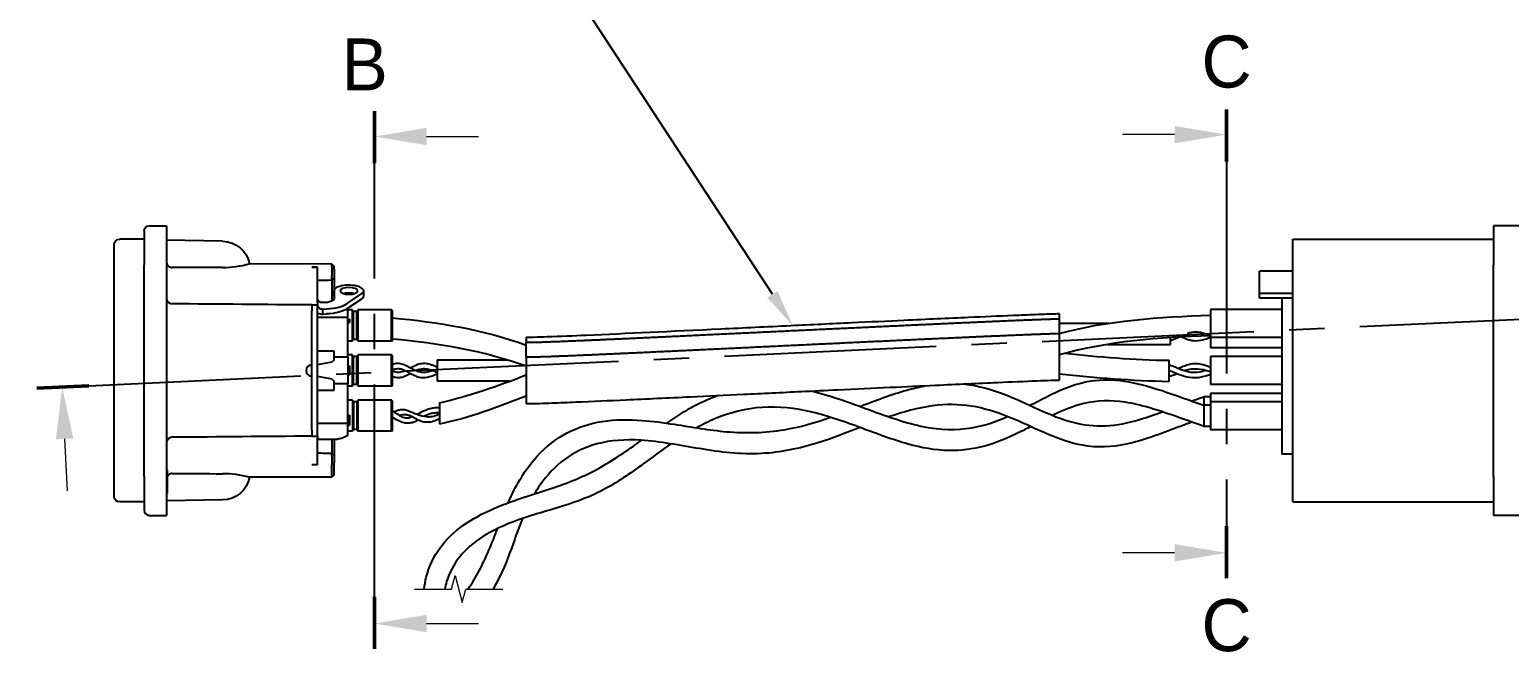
# Model space of a CAD drawing. Header units: millimetres. Extents: x 0 to 297, y 0 to 210.
# Drawn here: x 95.9 to 195.6, y 97.4 to 139.4 of the extents above; entities that cross this region are included whole.
import ezdxf
from ezdxf import colors
from ezdxf.entities.mleader import LeaderData, LeaderLine
from ezdxf.math import Vec2, Vec3

# ---------------------------------------------------------------- set-up
doc = ezdxf.new("R2010")
doc.units = ezdxf.units.MM
doc.header["$LTSCALE"] = 0.75
doc.linetypes.add('CENTER2', pattern=[28.575, 19.05, -3.175, 3.175, -3.175])
for name, color, linetype, lineweight in [('Break Lines', 7, 'Continuous', 13), ('Leaders', 7, 'Continuous', 13), ('Section Lines', 7, 'CENTER2', 13), ('Visible', 7, 'Continuous', 25)]:
    doc.layers.add(name, color=color, linetype=linetype, lineweight=lineweight)
doc.styles.get("Standard").update_dxf_attribs({"font": ''})
doc.styles.get('Standard').set_extended_font_data('Inter Variable Text Medium')

# ---------------------------------------------------------------- blocks, each defined once
blk = doc.blocks.new('*Z9')
at = {"layer": 'Break Lines'}
blk.add_lwpolyline([(121.793901, 101.759316), (124.274895, 101.759316), (124.518645, 102.669316), (125.006145, 100.849316), (125.249895, 101.759316), (127.73089, 101.759316)], dxfattribs=at)

msp = doc.modelspace()

# ---------------------------------------------------------------- linework, layer by layer
at = {"layer": 'Section Lines', "lineweight": 50}
for p, q in [((119.102, 133.935), (119.102, 130.435)), ((176.5, 134.06), (176.5, 130.56)), ((96.351, 115.289), (99.847, 115.452)), ((176.5, 102.5), (176.5, 106)), ((119.102, 97.739), (119.102, 101.239))]:
    msp.add_line(p, q, dxfattribs=at)
at = {"layer": 'Section Lines'}
for p, q in [((122.602, 132.235), (126.102, 132.235)), ((173, 132.36), (169.5, 132.36)), ((98.212, 111.872), (98.375, 108.375)), ((173, 104.2), (169.5, 104.2)), ((122.602, 99.439), (126.102, 99.439))]:
    msp.add_line(p, q, dxfattribs=at)
at = {"layer": 'Section Lines', "lineweight": 25}
for p, q in [((119.102, 101.239), (119.102, 130.435)), ((176.5, 130.56), (176.5, 106)), ((99.847, 115.452), (201.943, 120.204))]:
    msp.add_line(p, q, dxfattribs=at)
at = {"layer": 'Section Lines'}
for points in [[(122.602, 131.651), (119.102, 132.235), (122.602, 132.818)], [(173, 132.943), (176.5, 132.36), (173, 131.777)], [(97.629, 111.845), (98.049, 115.368), (98.795, 111.899)], [(173, 104.783), (176.5, 104.2), (173, 103.617)], [(122.602, 98.856), (119.102, 99.439), (122.602, 100.023)]]:
    msp.add_solid(points, dxfattribs=at)
at = {"layer": 'Visible'}
for p, q in [((103.577, 125.887), (103.577, 123.6)), ((103.915, 126.225), (105.077, 126.225)), ((105.077, 126.225), (105.077, 123.6)), ((196.202, 126.225), (194.477, 126.225)), ((194.477, 126.225), (194.477, 123.6)), ((101.552, 108), (101.552, 124.95)), ((103.577, 125.325), (101.927, 125.325)), ((108.86, 125.184), (105.077, 125.25)), ((180.977, 107.625), (180.977, 125.325)), ((180.977, 125.325), (194.477, 125.325)), ((116.215, 123.644), (110.669, 123.661)), ((116.215, 123.444), (116.215, 123.644)), ((116.365, 123.494), (116.215, 123.644)), ((103.577, 109.35), (103.577, 123.6)), ((105.077, 123.6), (105.077, 109.35)), ((115.24, 123.442), (114.865, 123.442)), ((115.24, 121.026), (115.24, 123.442)), ((116.217, 123.259), (116.217, 122.831)), ((116.365, 123.298), (116.365, 123.494)), ((116.365, 123.298), (116.365, 122.87)), ((116.365, 122.703), (116.365, 121.289)), ((180.977, 123.171), (178.727, 123.171)), ((178.727, 121.671), (178.727, 123.171)), ((194.477, 109.35), (194.477, 123.6)), ((116.217, 122.553), (116.217, 121.164)), ((116.366, 121.493), (116.366, 121.84)), ((116.366, 121.836), (116.377, 121.343)), ((117.26, 120.99), (118.24, 121.652)), ((118.369, 121.493), (118.369, 121.84)), ((180.977, 121.671), (178.727, 121.671)), ((178.727, 121.346), (178.727, 121.671)), ((114.865, 120.9), (114.865, 120.5)), ((114.865, 120.9), (115.24, 120.9)), ((115.24, 121.026), (115.24, 120.9)), ((115.24, 120.5), (115.24, 120.9)), ((115.418, 121.087), (115.973, 121.087)), ((115.726, 121.057), (115.615, 121.052)), ((116.366, 121.49), (116.37, 121.303)), ((117.26, 120.643), (118.24, 121.305)), ((117.302, 120.047), (117.302, 120.671)), ((180.977, 121.346), (178.727, 121.346)), ((180.227, 121.346), (180.227, 110.85)), ((114.865, 112.45), (114.865, 120.5)), ((115.24, 112.45), (115.24, 120.5)), ((117.302, 120.047), (115.24, 120.047)), ((115.615, 120.619), (115.856, 120.631)), ((115.615, 120.446), (115.615, 120.619)), ((115.615, 120.272), (115.615, 120.446)), ((115.615, 120.272), (115.856, 120.285)), ((115.856, 120.631), (115.875, 120.632)), ((115.856, 120.285), (115.875, 120.286)), ((117.602, 120.562), (117.302, 120.562)), ((117.302, 117.375), (117.302, 120.047)), ((117.302, 119.925), (117.415, 119.925)), ((117.302, 119.812), (117.415, 119.812)), ((117.302, 119.7), (117.415, 119.7)), ((117.415, 119.925), (117.415, 119.812)), ((117.415, 119.812), (117.415, 119.7)), ((117.602, 118.462), (117.602, 120.562)), ((117.677, 120.45), (117.602, 120.525)), ((117.677, 118.575), (117.677, 120.45)), ((117.902, 120.45), (117.677, 120.45)), ((117.902, 120.45), (117.977, 120.525)), ((117.902, 118.575), (117.902, 120.45)), ((117.977, 120.562), (117.977, 118.462)), ((120.227, 120.562), (117.977, 120.562)), ((120.227, 118.462), (120.227, 120.562)), ((120.302, 120.519), (120.227, 120.562)), ((120.302, 118.505), (120.302, 120.519)), ((165.227, 120.307), (165.227, 119.936)), ((165.227, 119.936), (165.227, 118.95)), ((165.227, 119.662), (168.583, 119.662)), ((175.427, 120.577), (175.427, 118.702)), ((180.227, 120.577), (175.427, 120.577)), ((129.302, 118.725), (129.302, 118.353)), ((165.227, 118.95), (165.227, 115.807)), ((172.727, 118.237), (172.727, 118.689)), ((175.427, 118.702), (175.427, 118.012)), ((180.227, 118.702), (175.427, 118.702)), ((116.365, 117.787), (115.24, 117.787)), ((116.365, 117.201), (116.365, 117.787)), ((117.602, 118.462), (117.302, 118.462)), ((117.677, 118.575), (117.602, 118.5)), ((117.902, 118.575), (117.677, 118.575)), ((117.902, 118.575), (117.977, 118.5)), ((120.227, 118.462), (117.977, 118.462)), ((120.302, 118.505), (120.227, 118.462)), ((129.302, 117.368), (129.302, 118.353)), ((168.495, 118.237), (172.727, 118.237)), ((180.227, 118.012), (175.427, 118.012)), ((115.24, 116.876), (116.241, 117.053)), ((116.365, 117.201), (116.241, 117.053)), ((117.302, 117.375), (116.365, 117.375)), ((117.602, 117.525), (117.302, 117.525)), ((117.302, 117.375), (117.302, 115.575)), ((117.302, 116.784), (117.415, 116.784)), ((117.302, 116.768), (117.415, 116.768)), ((117.302, 116.706), (117.415, 116.706)), ((117.415, 116.784), (117.415, 116.768)), ((117.415, 116.768), (117.415, 116.706)), ((117.415, 116.706), (117.415, 116.643)), ((117.602, 115.425), (117.602, 117.525)), ((117.677, 117.412), (117.602, 117.487)), ((117.677, 115.537), (117.677, 117.412)), ((117.902, 117.412), (117.677, 117.412)), ((117.902, 117.412), (117.977, 117.487)), ((117.902, 115.537), (117.902, 117.412)), ((117.977, 117.525), (117.977, 115.425)), ((120.227, 117.525), (117.977, 117.525)), ((120.227, 115.425), (120.227, 117.525)), ((120.302, 117.481), (120.227, 117.525)), ((120.302, 115.468), (120.302, 117.481)), ((123.306, 117.187), (123.306, 115.762)), ((129.302, 117.368), (129.302, 114.225)), ((172.627, 115.743), (172.627, 117.168)), ((175.427, 117.412), (175.427, 115.537)), ((180.227, 117.412), (175.427, 117.412)), ((116.241, 115.897), (115.24, 116.073)), ((116.241, 115.897), (116.365, 115.749)), ((116.365, 115.162), (116.365, 115.749)), ((117.302, 116.643), (117.415, 116.643)), ((117.302, 116.565), (117.415, 116.565)), ((117.302, 116.425), (117.415, 116.425)), ((117.302, 116.347), (117.415, 116.347)), ((117.302, 116.284), (117.415, 116.284)), ((117.302, 116.222), (117.415, 116.222)), ((117.302, 116.19), (117.415, 116.19)), ((117.302, 116.175), (117.415, 116.175)), ((117.415, 116.643), (117.415, 116.565)), ((117.415, 116.565), (117.415, 116.425)), ((117.415, 116.425), (117.415, 116.347)), ((117.415, 116.347), (117.415, 116.284)), ((117.415, 116.284), (117.415, 116.222)), ((117.415, 116.222), (117.415, 116.19)), ((117.415, 116.19), (117.415, 116.175)), ((115.24, 115.162), (116.365, 115.162)), ((117.302, 115.575), (116.365, 115.575)), ((117.302, 112.902), (117.302, 115.575)), ((117.602, 115.425), (117.302, 115.425)), ((117.677, 115.537), (117.602, 115.462)), ((117.902, 115.537), (117.677, 115.537)), ((117.902, 115.537), (117.977, 115.462)), ((120.227, 115.425), (117.977, 115.425)), ((120.302, 115.468), (120.227, 115.425)), ((174.977, 114.712), (174.977, 114.142)), ((175.427, 114.712), (174.977, 114.712)), ((174.977, 114.712), (174.977, 114.142)), ((180.227, 115.537), (175.427, 115.537)), ((175.427, 114.937), (175.427, 114.367)), ((180.227, 114.937), (175.427, 114.937)), ((117.602, 114.487), (117.302, 114.487)), ((117.602, 114.487), (117.602, 112.387)), ((117.677, 114.375), (117.602, 114.45)), ((117.677, 114.375), (117.677, 112.5)), ((117.902, 114.375), (117.677, 114.375)), ((117.902, 114.375), (117.977, 114.45)), ((117.902, 114.375), (117.902, 112.5)), ((117.977, 114.487), (117.977, 112.387)), ((120.227, 114.487), (117.977, 114.487)), ((120.227, 112.387), (120.227, 114.487)), ((120.302, 114.444), (120.227, 114.487)), ((120.302, 112.43), (120.302, 114.444)), ((123.473, 114.292), (123.473, 112.867)), ((174.977, 114.142), (174.977, 112.717)), ((175.427, 114.142), (174.977, 114.142)), ((174.977, 114.142), (174.977, 112.717)), ((175.427, 114.367), (175.427, 112.492)), ((180.227, 114.367), (175.427, 114.367)), ((117.302, 112.902), (115.24, 112.902)), ((117.302, 113.475), (117.415, 113.475)), ((117.302, 113.456), (117.415, 113.456)), ((117.302, 113.381), (117.415, 113.381)), ((117.302, 113.306), (117.415, 113.306)), ((117.302, 113.193), (117.415, 113.193)), ((117.302, 113.118), (117.415, 113.118)), ((117.302, 112.987), (117.415, 112.987)), ((117.302, 112.912), (117.415, 112.912)), ((117.302, 112.107), (117.302, 112.902)), ((117.302, 112.837), (117.415, 112.837)), ((117.302, 112.818), (117.415, 112.818)), ((117.302, 112.8), (117.415, 112.8)), ((117.415, 113.475), (117.415, 113.456)), ((117.415, 113.456), (117.415, 113.381)), ((117.415, 113.381), (117.415, 113.306)), ((117.415, 113.306), (117.415, 113.193)), ((117.415, 113.193), (117.415, 113.118)), ((117.415, 113.118), (117.415, 112.987)), ((117.415, 112.987), (117.415, 112.912)), ((117.415, 112.912), (117.415, 112.837)), ((117.415, 112.837), (117.415, 112.818)), ((117.415, 112.818), (117.415, 112.8)), ((175.427, 112.717), (174.977, 112.717)), ((114.865, 112.45), (114.865, 112.05)), ((114.865, 112.05), (115.24, 112.05)), ((115.24, 112.05), (115.24, 112.45)), ((115.24, 112.05), (115.24, 111.923)), ((115.24, 110.127), (115.24, 111.923)), ((115.24, 111.862), (116.611, 111.862)), ((116.217, 111.862), (116.217, 110.907)), ((116.365, 111.862), (116.365, 110.757)), ((117.302, 112.107), (116.928, 111.932)), ((117.602, 112.387), (117.302, 112.387)), ((117.677, 112.5), (117.602, 112.425)), ((117.902, 112.5), (117.677, 112.5)), ((117.902, 112.5), (117.977, 112.425)), ((120.227, 112.387), (117.977, 112.387)), ((120.302, 112.43), (120.227, 112.387)), ((180.227, 112.492), (175.427, 112.492)), ((116.217, 110.713), (116.217, 110.326)), ((116.218, 110.907), (116.365, 110.757)), ((180.977, 110.85), (180.227, 110.85)), ((105.077, 109.787), (105.115, 109.787)), ((105.115, 109.787), (105.115, 109.553)), ((115.24, 110.128), (114.865, 110.128)), ((116.215, 109.305), (116.215, 110.12)), ((116.365, 110.641), (116.365, 110.253)), ((116.365, 109.455), (116.365, 110.253)), ((103.577, 109.35), (103.577, 107.062)), ((105.077, 109.553), (105.115, 109.553)), ((105.077, 109.35), (105.077, 106.725)), ((105.077, 109.006), (105.115, 109.006)), ((105.115, 109.553), (105.115, 109.006)), ((105.115, 109.006), (105.115, 108.459)), ((116.215, 109.305), (110.669, 109.288)), ((116.365, 109.455), (116.215, 109.305)), ((194.477, 109.35), (194.477, 106.725)), ((105.077, 108.459), (105.115, 108.459)), ((105.077, 108.225), (105.115, 108.225)), ((108.86, 107.766), (105.077, 107.7)), ((105.115, 108.459), (105.115, 108.225)), ((103.577, 107.625), (101.927, 107.625)), ((103.915, 106.725), (105.077, 106.725)), ((180.977, 107.625), (194.477, 107.625)), ((196.202, 106.725), (194.477, 106.725))]:
    msp.add_line(p, q, dxfattribs=at)
at = {"layer": 'Visible', "extrusion": (0, 0, -1)}
for centre, radius, start, end in [((-103.915, 125.887), 0.338, 0, 90), ((-101.927, 124.95), 0.375, 0, 90), ((-108.827, 123.309), 1.875, 91, 169.16532), ((-116.611, 112.612), 0.75, 245.00002, 270), ((-108.827, 109.64), 1.875, 190.83468, 269), ((-101.927, 108), 0.375, 270, 0)]:
    msp.add_arc(centre, radius, start, end, dxfattribs=at)
at = {"layer": 'Visible'}
for centre, radius, start, end in [((108.835, 130.474), 7.055, 270.19927, 285.06136), ((104.015, 122.669), 12.203, 359.45614, 0.76097), ((105.451, 121.346), 0.374, 179.27879, 208.29196), ((105.452, 121.346), 0.375, 180.01403, 206.52592), ((105.452, 121.346), 0.375, 180.04913, 269.54342), ((115.582, 121.055), 0.783, 244.10435, 272.41685), ((114.865, 116.475), 0.375, 90, 270), ((112.463, 158.155), 45.223, 284.09164, 291.8614), ((174.865, 201.202), 85.488, 263.52674, 268.49975), ((170.427, 122.517), 6.817, 288.82862, 293.48223), ((147.795, 100.157), 15.65, 110.93888, 125.26591), ((105.452, 111.603), 0.375, 90.44052, 179.9424), ((105.447, 111.604), 0.37, 162.544, 178.32795), ((105.452, 111.603), 0.375, 90.52701, 162.62405), ((105.45, 111.603), 0.373, 178.20772, 180.85856), ((103.1, 110.868), 13.118, 359.32599, 0.16965), ((108.835, 102.475), 7.055, 74.93864, 89.80073), ((103.915, 107.062), 0.338, 180, 270)]:
    msp.add_arc(centre, radius, start, end, dxfattribs=at)
for centre, major_axis, ratio, start_param, end_param in [((124.519, 74.013), (1070.177, 0.908), 0.046183, 1.58539, 1.588576), ((117.367, 121.84), (1.001, 0), 0.381157, -0.51322, 3.149852), ((115.627, 121.341), (1.875, 0), 0.381157, -1.438245, -0.51322), ((117.367, 121.493), (1.001, 0), 0.381157, 3.141593, 3.149852), ((117.367, 121.493), (1.001, 0), 0.381157, -0.51322, 0), ((124.52, 158.939), (-1070.206, 0.908), 0.046185, 1.553016, 1.556202)]:
    msp.add_ellipse(centre, major_axis=major_axis, ratio=ratio, start_param=start_param, end_param=end_param, dxfattribs=at)
at = {"layer": 'Visible', "extrusion": (0, 0, -1)}
for centre, major_axis, ratio, start_param, end_param in [((116.215, 123.298), (0, 0.15), 0.017773, 0.237104, 1.832575), ((117.367, 121.493), (-0.6, 0), 0.381157, 0.860212, 2.281381), ((115.614, 121.322), (0.326, 0.071), 0.802934, 1.741536, 1.757294), ((115.627, 121.341), (-0.75, 0), 0.381157, 3.133333, 4.579837), ((115.627, 120.994), (1.875, 0), 0.381157, 0.51322, 1.438245), ((116.215, 110.253), (0.001, 0.15), 0.016978, 1.064636, 2.660106)]:
    msp.add_ellipse(centre, major_axis=major_axis, ratio=ratio, start_param=start_param, end_param=end_param, dxfattribs=at)
msp.add_ellipse((117.367, 121.84), major_axis=(0.6, 0), ratio=0.381157, dxfattribs=at)
at = {"layer": 'Visible'}
for points, knots in [([(105.077, 123.817), (105.077, 123.791), (105.079, 123.765), (105.093, 123.688), (105.111, 123.638), (105.163, 123.553), (105.195, 123.516), (105.271, 123.459), (105.313, 123.438), (105.388, 123.418), (105.42, 123.414), (105.451, 123.414)], [-0.24537642, -0.24537642, -0.24537642, -0.24537642, -0.23505383, -0.23505383, -0.21514566, -0.21514566, -0.19669145, -0.19669145, -0.17880086, -0.17880086, -0.1666738, -0.1666738, -0.1666738, -0.1666738]), ([(116.365, 122.87), (116.365, 122.848), (116.365, 122.822), (116.365, 122.772), (116.365, 122.752), (116.365, 122.72), (116.365, 122.71), (116.365, 122.704), (116.365, 122.703), (116.365, 122.703)], [-0.04185659, -0.04185659, -0.04185659, -0.04185659, -0.03129745, -0.03129745, -0.0215744, -0.0215744, -0.01097484, -0.01097484, -0.00603996, -0.00603996, -0.00603996, -0.00603996]), ([(105.077, 121.346), (105.077, 121.347), (105.077, 121.347), (105.077, 121.347), (105.077, 121.347), (105.077, 121.347)], [0.06443211715, 0.06443211715, 0.06443211715, 0.06443211715, 0.06445060216, 0.06445060216, 0.06446307925, 0.06446307925, 0.06446307925, 0.06446307925]), ([(105.449, 120.971), (105.449, 120.971), (105.449, 120.971), (105.449, 120.971), (105.449, 120.971), (105.449, 120.971), (105.449, 120.971), (105.449, 120.971), (105.449, 120.971), (105.449, 120.971), (105.449, 120.971), (105.449, 120.971), (105.449, 120.971), (105.449, 120.971), (105.449, 120.971), (105.449, 120.971)], [0.12967062, 0.12967062, 0.12967062, 0.12967062, 0.12968258, 0.12968258, 0.12988225, 0.12988225, 0.13067932, 0.13067932, 0.13307054, 0.13307054, 0.14024421, 0.14024421, 0.15100471, 0.15100471, 0.16717114, 0.16717114, 0.16717114, 0.16717114]), ([(115.609, 121.051), (115.561, 121.048), (115.512, 121.054), (115.467, 121.068), (115.423, 121.082), (115.382, 121.104), (115.348, 121.132), (115.313, 121.161), (115.286, 121.195), (115.268, 121.233), (115.249, 121.271), (115.24, 121.312), (115.24, 121.353)], [0, 0, 0, 0, 0.25, 0.25, 0.25, 0.5, 0.5, 0.5, 0.75, 0.75, 0.75, 1, 1, 1, 1]), ([(115.255, 120.832), (115.264, 120.806), (115.277, 120.781), (115.293, 120.758), (115.31, 120.735), (115.33, 120.714), (115.353, 120.695), (115.376, 120.677), (115.402, 120.661), (115.43, 120.649), (115.458, 120.637), (115.488, 120.628), (115.519, 120.623), (115.55, 120.618), (115.582, 120.617), (115.615, 120.619)], [0, 0, 0, 0, 0.2, 0.2, 0.2, 0.4, 0.4, 0.4, 0.6, 0.6, 0.6, 0.8, 0.8, 0.8, 1, 1, 1, 1]), ([(129.302, 118.725), (129.365, 118.724), (129.424, 118.724), (129.595, 118.726), (129.702, 118.728), (130.123, 118.738), (130.424, 118.748), (131.618, 118.789), (132.489, 118.826), (136.078, 118.982), (139.012, 119.122), (143.922, 119.355), (145.535, 119.432), (148.522, 119.575), (149.929, 119.641), (152.475, 119.761), (153.653, 119.817), (156.316, 119.94), (157.754, 120.006), (160.152, 120.113), (161.147, 120.157), (162.625, 120.219), (163.115, 120.239), (163.864, 120.268), (164.116, 120.277), (164.507, 120.29), (164.639, 120.294), (164.846, 120.3), (164.917, 120.302), (165.064, 120.305), (165.141, 120.307), (165.227, 120.307)], [0, 0, 0, 0, 0.027811, 0.027811, 0.082035, 0.082035, 0.244617, 0.244617, 0.731981, 0.731981, 2.208125, 2.208125, 2.848666, 2.848666, 3.404651, 3.404651, 3.925698, 3.925698, 4.659209, 4.659209, 5.219946, 5.219946, 5.499864, 5.499864, 5.640005, 5.640005, 5.710429, 5.710429, 5.745938, 5.745938, 5.781979, 5.781979, 5.781979, 5.781979]), ([(173.412, 118.758), (173.259, 118.687), (173.103, 118.616), (172.875, 118.538), (172.801, 118.517), (172.727, 118.501)], [0.95859118, 0.95859118, 0.95859118, 0.95859118, 1.02631212, 1.02631212, 1.05854276, 1.05854276, 1.05854276, 1.05854276]), ([(175.427, 118.704), (175.3, 118.655), (175.173, 118.607), (174.84, 118.501), (174.63, 118.457), (174.249, 118.459), (174.072, 118.494), (173.754, 118.601), (173.61, 118.667), (173.466, 118.733)], [0.6663777, 0.6663777, 0.6663777, 0.6663777, 0.7205521, 0.7205521, 0.8105429, 0.8105429, 0.8874875, 0.8874875, 0.9506672, 0.9506672, 0.9506672, 0.9506672]), ([(175.427, 118.813), (175.3, 118.862), (175.173, 118.909), (174.84, 119.015), (174.63, 119.059), (174.249, 119.057), (174.072, 119.023), (173.884, 118.959), (173.871, 118.955), (173.858, 118.95)], [0.6663777, 0.6663777, 0.6663777, 0.6663777, 0.7205521, 0.7205521, 0.8105429, 0.8105429, 0.8874875, 0.8874875, 0.8933516, 0.8933516, 0.8933516, 0.8933516]), ([(120.302, 116.908), (120.413, 116.943), (120.526, 116.964), (120.757, 116.967), (120.879, 116.945), (121.115, 116.867), (121.231, 116.811), (121.465, 116.687), (121.585, 116.617), (121.827, 116.495), (121.951, 116.442), (122.198, 116.376), (122.324, 116.362), (122.583, 116.374), (122.719, 116.403), (122.887, 116.456), (122.92, 116.466), (122.953, 116.478)], [0.4411726, 0.4411726, 0.4411726, 0.4411726, 0.4916199, 0.4916199, 0.5461045, 0.5461045, 0.5985728, 0.5985728, 0.6528893, 0.6528893, 0.7084526, 0.7084526, 0.76406, 0.76406, 0.8235737, 0.8235737, 0.837894, 0.837894, 0.837894, 0.837894]), ([(121.515, 116.658), (121.59, 116.699), (121.666, 116.74), (121.863, 116.838), (121.988, 116.891), (122.234, 116.956), (122.358, 116.97), (122.613, 116.958), (122.747, 116.929), (122.95, 116.865), (123.02, 116.839), (123.161, 116.784), (123.233, 116.754), (123.306, 116.723)], [0.6201185, 0.6201185, 0.6201185, 0.6201185, 0.6541532, 0.6541532, 0.7096909, 0.7096909, 0.7650738, 0.7650738, 0.8246147, 0.8246147, 0.8553643, 0.8553643, 0.8869557, 0.8869557, 0.8869557, 0.8869557]), ([(172.627, 116.862), (172.827, 116.806), (173.025, 116.726), (173.447, 116.552), (173.678, 116.458), (174.014, 116.382), (174.123, 116.366), (174.42, 116.351), (174.612, 116.374), (174.884, 116.439), (174.965, 116.463), (175.046, 116.489)], [1.0556438, 1.0556438, 1.0556438, 1.0556438, 1.1408704, 1.1408704, 1.2385204, 1.2385204, 1.2848019, 1.2848019, 1.3660842, 1.3660842, 1.4006607, 1.4006607, 1.4006607, 1.4006607]), ([(173.261, 116.629), (173.343, 116.662), (173.426, 116.697), (173.611, 116.773), (173.715, 116.814), (173.953, 116.896), (174.089, 116.931), (174.37, 116.965), (174.519, 116.96), (174.841, 116.906), (175.019, 116.851), (175.274, 116.762), (175.35, 116.734), (175.427, 116.707)], [1.1420861, 1.1420861, 1.1420861, 1.1420861, 1.177745, 1.177745, 1.2224676, 1.2224676, 1.282994, 1.282994, 1.3503696, 1.3503696, 1.4272164, 1.4272164, 1.4597403, 1.4597403, 1.4597403, 1.4597403]), ([(123.306, 116.23), (123.127, 116.158), (122.947, 116.087), (122.591, 115.994), (122.411, 115.972), (122.091, 116.007), (121.946, 116.051), (121.679, 116.173), (121.552, 116.246), (121.352, 116.36), (121.276, 116.403), (121.094, 116.493), (120.987, 116.535), (120.774, 116.583), (120.666, 116.589), (120.474, 116.567), (120.388, 116.546), (120.302, 116.518)], [0.8333452, 0.8333452, 0.8333452, 0.8333452, 0.9103744, 0.9103744, 0.9881861, 0.9881861, 1.0528829, 1.0528829, 1.1103226, 1.1103226, 1.1452423, 1.1452423, 1.1943178, 1.1943178, 1.2434443, 1.2434443, 1.2819641, 1.2819641, 1.2819641, 1.2819641]), ([(120.302, 116.436), (120.309, 116.434), (120.316, 116.431), (120.443, 116.389), (120.564, 116.366), (120.802, 116.367), (120.922, 116.39), (121.074, 116.443), (121.107, 116.455), (121.14, 116.469)], [0.4356468, 0.4356468, 0.4356468, 0.4356468, 0.4387744, 0.4387744, 0.4938695, 0.4938695, 0.5481323, 0.5481323, 0.5631574, 0.5631574, 0.5631574, 0.5631574]), ([(121.503, 116.274), (121.422, 116.228), (121.34, 116.182), (121.158, 116.088), (121.054, 116.044), (120.847, 115.989), (120.741, 115.979), (120.525, 115.994), (120.413, 116.022), (120.302, 116.062)], [1.1027262, 1.1027262, 1.1027262, 1.1027262, 1.1398913, 1.1398913, 1.1874954, 1.1874954, 1.236529, 1.236529, 1.286981, 1.286981, 1.286981, 1.286981]), ([(123.306, 116.343), (123.233, 116.373), (123.16, 116.402), (122.888, 116.505), (122.686, 116.566), (122.331, 116.591), (122.17, 116.57), (121.971, 116.506), (121.93, 116.49), (121.888, 116.472)], [0.8349045, 0.8349045, 0.8349045, 0.8349045, 0.866599, 0.866599, 0.9540524, 0.9540524, 1.0253292, 1.0253292, 1.0442195, 1.0442195, 1.0442195, 1.0442195]), ([(165.227, 115.807), (165.202, 115.807), (165.178, 115.807), (165.103, 115.806), (165.054, 115.805), (164.89, 115.801), (164.781, 115.798), (164.352, 115.786), (164.05, 115.775), (162.851, 115.729), (161.983, 115.693), (159.751, 115.596), (158.366, 115.534), (155.904, 115.421), (154.886, 115.374), (152.7, 115.272), (151.513, 115.216), (149.49, 115.121), (148.671, 115.082), (146.548, 114.981), (145.22, 114.917), (142.718, 114.798), (141.518, 114.741), (138.845, 114.614), (137.406, 114.547), (134.883, 114.431), (133.774, 114.381), (132.133, 114.312), (131.59, 114.29), (130.766, 114.259), (130.489, 114.25), (130.064, 114.237), (129.921, 114.233), (129.625, 114.226), (129.475, 114.223), (129.302, 114.225)], [0, 0, 0, 0, 0.010506, 0.010506, 0.033454, 0.033454, 0.089335, 0.089335, 0.256842, 0.256842, 0.75882, 0.75882, 1.512704, 1.512704, 2.002662, 2.002662, 2.510913, 2.510913, 2.839689, 2.839689, 3.362141, 3.362141, 3.879149, 3.879149, 4.585039, 4.585039, 5.187918, 5.187918, 5.48918, 5.48918, 5.639877, 5.639877, 5.715445, 5.715445, 5.791562, 5.791562, 5.791562, 5.791562]), ([(163.262, 114.124), (163.66, 114.333), (164.056, 114.545), (165.156, 115.1), (165.869, 115.414), (167.294, 115.801), (168.02, 115.879), (169.527, 115.813), (170.323, 115.655), (172.033, 115.182), (172.963, 114.846), (174.251, 114.392), (174.614, 114.265), (174.977, 114.142)], [8.528118, 8.528118, 8.528118, 8.528118, 8.706671, 8.706671, 9.027672, 9.027672, 9.347243, 9.347243, 9.688584, 9.688584, 10.081368, 10.081368, 10.235025, 10.235025, 10.235025, 10.235025]), ([(175.427, 116.216), (175.342, 116.185), (175.257, 116.155), (174.917, 116.046), (174.658, 115.987), (174.152, 115.967), (173.901, 116.004), (173.433, 116.142), (173.209, 116.238), (172.869, 116.378), (172.748, 116.425), (172.627, 116.464)], [0.6640327, 0.6640327, 0.6640327, 0.6640327, 0.7001794, 0.7001794, 0.8083543, 0.8083543, 0.912376, 0.912376, 1.0079511, 1.0079511, 1.059967, 1.059967, 1.059967, 1.059967]), ([(175.427, 116.382), (175.4, 116.391), (175.372, 116.399), (175.079, 116.488), (174.811, 116.552), (174.259, 116.589), (173.969, 116.551), (173.687, 116.468)], [0.6661051, 0.6661051, 0.6661051, 0.6661051, 0.6777931, 0.6777931, 0.7907294, 0.7907294, 0.9131285, 0.9131285, 0.9131285, 0.9131285]), ([(148.613, 115.079), (149.459, 114.875), (150.31, 114.599), (151.605, 114.136), (152.056, 113.968), (153.715, 113.357), (154.936, 112.925), (157.202, 112.489), (158.28, 112.447), (160.139, 112.758), (160.95, 113.028), (161.744, 113.376)], [6.420954, 6.420954, 6.420954, 6.420954, 6.780331, 6.780331, 6.972513, 6.972513, 7.487911, 7.487911, 7.948315, 7.948315, 8.301689, 8.301689, 8.301689, 8.301689]), ([(151.808, 114.06), (152.859, 114.463), (153.914, 114.865), (155.353, 115.265), (155.751, 115.359), (156.15, 115.432)], [6.9032741, 6.9032741, 6.9032741, 6.9032741, 7.351372, 7.351372, 7.5225046, 7.5225046, 7.5225046, 7.5225046]), ([(158.882, 115.557), (159.763, 115.458), (160.648, 115.217), (162.298, 114.579), (163.086, 114.2), (164.624, 113.508), (165.394, 113.193), (166.875, 112.808), (167.602, 112.725), (169.091, 112.789), (169.866, 112.95), (171.15, 113.327), (171.663, 113.505), (172.18, 113.693)], [7.915705, 7.915705, 7.915705, 7.915705, 8.2983, 8.2983, 8.640678, 8.640678, 8.975551, 8.975551, 9.294161, 9.294161, 9.633029, 9.633029, 9.855067, 9.855067, 9.855067, 9.855067]), ([(120.302, 113.753), (120.35, 113.728), (120.398, 113.7), (120.506, 113.632), (120.567, 113.592), (120.675, 113.52), (120.723, 113.488), (120.845, 113.412), (120.92, 113.37), (121.057, 113.316), (121.122, 113.299), (121.272, 113.283), (121.361, 113.289), (121.508, 113.321), (121.566, 113.34), (121.624, 113.362)], [0.4262604, 0.4262604, 0.4262604, 0.4262604, 0.4489705, 0.4489705, 0.4781139, 0.4781139, 0.5009565, 0.5009565, 0.5371119, 0.5371119, 0.569186, 0.569186, 0.6098811, 0.6098811, 0.6359375, 0.6359375, 0.6359375, 0.6359375]), ([(120.416, 113.689), (120.429, 113.695), (120.442, 113.702), (120.524, 113.745), (120.592, 113.777), (120.742, 113.833), (120.824, 113.853), (120.999, 113.867), (121.096, 113.855), (121.282, 113.806), (121.371, 113.773), (121.576, 113.692), (121.693, 113.641), (121.92, 113.548), (122.031, 113.504), (122.331, 113.408), (122.526, 113.369), (122.797, 113.365), (122.883, 113.371), (123.118, 113.41), (123.261, 113.46), (123.423, 113.541), (123.448, 113.554), (123.473, 113.568)], [0.473856, 0.473856, 0.473856, 0.473856, 0.4798508, 0.4798508, 0.512123, 0.512123, 0.5524967, 0.5524967, 0.5978894, 0.5978894, 0.6370442, 0.6370442, 0.688106, 0.688106, 0.7353047, 0.7353047, 0.8150537, 0.8150537, 0.8527818, 0.8527818, 0.9208089, 0.9208089, 0.9332077, 0.9332077, 0.9332077, 0.9332077]), ([(121.97, 113.53), (121.984, 113.537), (121.998, 113.545), (122.138, 113.623), (122.264, 113.694), (122.573, 113.843), (122.763, 113.91), (123.001, 113.958), (123.045, 113.965), (123.216, 113.989), (123.344, 113.996), (123.473, 113.996)], [0.6879767, 0.6879767, 0.6879767, 0.6879767, 0.6944399, 0.6944399, 0.7520859, 0.7520859, 0.8342632, 0.8342632, 0.8529701, 0.8529701, 0.9058357, 0.9058357, 0.9058357, 0.9058357]), ([(163.303, 112.699), (163.041, 112.562), (162.777, 112.427), (161.756, 111.925), (160.982, 111.601), (159.409, 111.172), (158.595, 111.07), (156.876, 111.106), (155.955, 111.273), (154.014, 111.81), (152.974, 112.204), (150.827, 113.001), (149.696, 113.406), (147.453, 113.941), (146.313, 114.069), (144.126, 113.921), (143.05, 113.651), (141.606, 113.041), (141.196, 112.839), (140.792, 112.617)], [1.702239, 1.702239, 1.702239, 1.702239, 1.820324, 1.820324, 2.1601, 2.1601, 2.511911, 2.511911, 2.905252, 2.905252, 3.345525, 3.345525, 3.821344, 3.821344, 4.305395, 4.305395, 4.778132, 4.778132, 4.967279, 4.967279, 4.967279, 4.967279]), ([(174.163, 113), (173.871, 112.894), (173.58, 112.786), (172.659, 112.44), (172.032, 112.199), (170.852, 111.798), (170.295, 111.631), (168.764, 111.304), (167.776, 111.264), (166.017, 111.583), (165.221, 111.864), (163.704, 112.506), (162.966, 112.863), (161.473, 113.499), (160.702, 113.779), (159.092, 114.148), (158.235, 114.218), (156.427, 114.105), (155.457, 113.892), (154.248, 113.521), (154.002, 113.44), (153.755, 113.356)], [0.115081, 0.115081, 0.115081, 0.115081, 0.239368, 0.239368, 0.509355, 0.509355, 0.752556, 0.752556, 1.183427, 1.183427, 1.529496, 1.529496, 1.850363, 1.850363, 2.184787, 2.184787, 2.554181, 2.554181, 2.968852, 2.968852, 3.074702, 3.074702, 3.074702, 3.074702]), ([(174.977, 112.717), (174.245, 112.966), (173.513, 113.235), (172.143, 113.711), (171.499, 113.922), (170.332, 114.225), (169.803, 114.331), (168.361, 114.484), (167.442, 114.413), (165.96, 113.991), (165.369, 113.742), (164.781, 113.458)], [0, 0, 0, 0, 0.309695, 0.309695, 0.583999, 0.583999, 0.812247, 0.812247, 1.213674, 1.213674, 1.479429, 1.479429, 1.479429, 1.479429]), ([(122.039, 113.14), (121.966, 113.098), (121.892, 113.059), (121.699, 112.976), (121.576, 112.942), (121.423, 112.927), (121.394, 112.925), (121.276, 112.924), (121.187, 112.933), (120.972, 112.981), (120.846, 113.029), (120.582, 113.157), (120.442, 113.242), (120.302, 113.32)], [1.0763297, 1.0763297, 1.0763297, 1.0763297, 1.1106462, 1.1106462, 1.1652794, 1.1652794, 1.1779779, 1.1779779, 1.2162879, 1.2162879, 1.2717696, 1.2717696, 1.3361268, 1.3361268, 1.3361268, 1.3361268]), ([(123.473, 113.217), (123.342, 113.154), (123.208, 113.098), (122.939, 113.015), (122.803, 112.99), (122.52, 112.985), (122.37, 113.011), (122.159, 113.086), (122.096, 113.113), (121.981, 113.168), (121.929, 113.195), (121.795, 113.269), (121.712, 113.317), (121.573, 113.388), (121.514, 113.415), (121.366, 113.468), (121.274, 113.487), (121.058, 113.5), (120.929, 113.484), (120.796, 113.45), (120.792, 113.449), (120.787, 113.448)], [0.8361604, 0.8361604, 0.8361604, 0.8361604, 0.8959017, 0.8959017, 0.9564225, 0.9564225, 1.0232465, 1.0232465, 1.0514567, 1.0514567, 1.075021, 1.075021, 1.1127447, 1.1127447, 1.1424951, 1.1424951, 1.1860369, 1.1860369, 1.2420143, 1.2420143, 1.2439468, 1.2439468, 1.2439468, 1.2439468]), ([(123.473, 113.619), (123.375, 113.622), (123.277, 113.622), (123.085, 113.609), (122.991, 113.596), (122.821, 113.557), (122.743, 113.532), (122.594, 113.47), (122.522, 113.434), (122.451, 113.392), (122.45, 113.392), (122.449, 113.392)], [0.8614779, 0.8614779, 0.8614779, 0.8614779, 0.9015928, 0.9015928, 0.9420277, 0.9420277, 0.9778962, 0.9778962, 1.0116615, 1.0116615, 1.0119529, 1.0119529, 1.0119529, 1.0119529]), ([(128.092, 107.564), (128.16, 107.718), (128.229, 107.87), (128.775, 109.014), (129.357, 109.954), (130.645, 111.354), (131.328, 111.886), (132.799, 112.657), (133.601, 112.911), (135.297, 113.182), (136.211, 113.191), (137.843, 113.068), (138.566, 112.968), (140.465, 112.673), (141.651, 112.461), (144.121, 112.243), (145.422, 112.274), (147.743, 112.668), (148.787, 112.97), (149.823, 113.326)], [3.250827, 3.250827, 3.250827, 3.250827, 3.318174, 3.318174, 3.762282, 3.762282, 4.133449, 4.133449, 4.495869, 4.495869, 4.871849, 4.871849, 5.163269, 5.163269, 5.640687, 5.640687, 6.180372, 6.180372, 6.621081, 6.621081, 6.621081, 6.621081]), ([(122.444, 101.759), (122.473, 102.03), (122.517, 102.295), (122.754, 103.271), (123.071, 103.948), (123.922, 105.099), (124.447, 105.599), (125.67, 106.477), (126.386, 106.86), (127.556, 107.365), (127.987, 107.53), (129.339, 108.007), (130.285, 108.287), (132.222, 108.946), (133.211, 109.352), (135.152, 110.412), (136.121, 111.09), (137.094, 111.779)], [2.06515, 2.06515, 2.06515, 2.06515, 2.188936, 2.188936, 2.535672, 2.535672, 2.858407, 2.858407, 3.192496, 3.192496, 3.377722, 3.377722, 3.76684, 3.76684, 4.213613, 4.213613, 4.692023, 4.692023, 4.692023, 4.692023]), ([(151.813, 112.635), (150.868, 112.271), (149.916, 111.903), (147.712, 111.217), (146.437, 110.953), (143.795, 110.818), (142.394, 110.98), (139.683, 111.433), (138.335, 111.703), (136.017, 111.845), (134.996, 111.783), (133.274, 111.317), (132.525, 110.96), (131.258, 110.016), (130.711, 109.434), (130.117, 108.577), (129.988, 108.373), (129.865, 108.163)], [3.352209, 3.352209, 3.352209, 3.352209, 3.756207, 3.756207, 4.293137, 4.293137, 4.866431, 4.866431, 5.398498, 5.398498, 5.824945, 5.824945, 6.189908, 6.189908, 6.531325, 6.531325, 6.632242, 6.632242, 6.632242, 6.632242]), ([(116.365, 110.757), (116.365, 110.757), (116.365, 110.754), (116.365, 110.737), (116.365, 110.723), (116.365, 110.683), (116.365, 110.66), (116.365, 110.641)], [-0.02435704, -0.02435704, -0.02435704, -0.02435704, -0.01729955, -0.01729955, -0.00900634, -0.00900634, 0, 0, 0, 0]), ([(139.07, 111.541), (138.434, 111.102), (137.808, 110.635), (136.305, 109.536), (135.419, 108.92), (133.44, 107.881), (132.295, 107.492), (130.566, 106.979), (130.017, 106.822), (128.564, 106.357), (127.654, 106.009), (126.209, 105.211), (125.617, 104.777), (124.701, 103.824), (124.351, 103.3), (123.99, 102.426), (123.895, 102.099), (123.832, 101.759)], [5.241035, 5.241035, 5.241035, 5.241035, 5.549379, 5.549379, 5.993188, 5.993188, 6.496385, 6.496385, 6.722923, 6.722923, 7.107326, 7.107326, 7.429015, 7.429015, 7.73304, 7.73304, 7.900951, 7.900951, 7.900951, 7.900951]), ([(105.451, 109.536), (105.437, 109.536), (105.423, 109.535), (105.363, 109.528), (105.318, 109.513), (105.235, 109.467), (105.198, 109.436), (105.146, 109.371), (105.128, 109.342), (105.115, 109.311)], [-0.16965167, -0.16965167, -0.16965167, -0.16965167, -0.16408286, -0.16408286, -0.14551218, -0.14551218, -0.12609211, -0.12609211, -0.11240483, -0.11240483, -0.11240483, -0.11240483]), ([(125.398, 101.759), (125.664, 102.156), (125.912, 102.562), (126.625, 103.886), (127.008, 104.861), (127.391, 105.843)], [2.386862, 2.386862, 2.386862, 2.386862, 2.5803707, 2.5803707, 3.0030306, 3.0030306, 3.0030306, 3.0030306]), ([(129.067, 106.514), (128.879, 106.055), (128.707, 105.585), (128.236, 104.272), (127.936, 103.43), (127.412, 102.343), (127.253, 102.048), (127.081, 101.759)], [6.8809633, 6.8809633, 6.8809633, 6.8809633, 7.0791654, 7.0791654, 7.439838, 7.439838, 7.5783495, 7.5783495, 7.5783495, 7.5783495])]:
    msp.add_open_spline(points, degree=3, knots=knots, dxfattribs=at)
for points, weights in [([(114.865, 123.442), (115.053, 123.442), (115.24, 123.442)], [1.00003191417, 1.00002973303, 1.00002732939]), ([(115.24, 110.125), (115.053, 110.127), (114.865, 110.128)], [1.00002733012, 1.00002973382, 1.00003191501])]:
    msp.add_rational_spline(points, weights, degree=2, dxfattribs=at)
for points, degree in [([(116.365, 122.703), (116.316, 122.653), (116.267, 122.603), (116.218, 122.553)], 3), ([(116.218, 122.553), (115.892, 122.546), (115.566, 122.54), (115.24, 122.533)], 3), ([(105.449, 120.971), (105.449, 120.971), (105.449, 120.971), (105.449, 120.971)], 3), ([(114.865, 120.889), (111.738, 120.917), (108.6, 120.944), (105.449, 120.971)], 3), ([(115.24, 120.921), (115.24, 120.891), (115.245, 120.861), (115.255, 120.832)], 3), ([(120.302, 120.02), (123.381, 119.741), (126.447, 119.222), (129.302, 118.191)], 3), ([(165.227, 119.936), (165.164, 119.936), (165.004, 119.933), (164.665, 119.925), (164.012, 119.903), (162.861, 119.858), (161.38, 119.796), (159.59, 119.717), (157.523, 119.624), (155.221, 119.518), (152.733, 119.402), (150.116, 119.279), (147.428, 119.151), (144.733, 119.023), (142.093, 118.897), (139.571, 118.777), (137.227, 118.667), (135.114, 118.57), (133.28, 118.488), (131.758, 118.424), (130.57, 118.38), (129.893, 118.359), (129.538, 118.353), (129.37, 118.353), (129.302, 118.353)], 5), ([(165.227, 118.963), (168.509, 119.86), (171.964, 120.093), (175.427, 120.202)], 3), ([(165.227, 118.95), (165.164, 118.95), (165.004, 118.948), (164.665, 118.939), (164.012, 118.917), (162.861, 118.872), (161.38, 118.81), (159.59, 118.732), (157.523, 118.639), (155.221, 118.533), (152.733, 118.417), (150.116, 118.293), (147.428, 118.166), (144.733, 118.037), (142.093, 117.911), (139.571, 117.791), (137.227, 117.681), (135.114, 117.584), (133.28, 117.502), (131.758, 117.439), (130.57, 117.394), (129.893, 117.374), (129.538, 117.367), (129.37, 117.367), (129.302, 117.368)], 5), ([(175.427, 118.819), (171.963, 118.699), (168.506, 118.446), (165.227, 117.538)], 3), ([(129.302, 116.766), (126.447, 117.797), (123.381, 118.316), (120.302, 118.595)], 3), ([(123.306, 117.187), (124.883, 117.187), (126.458, 117.187), (128.033, 117.187)], 3), ([(165.616, 117.643), (167.891, 117.404), (170.239, 117.186), (172.627, 117.168)], 3), ([(128.195, 115.762), (126.567, 115.762), (124.937, 115.762), (123.306, 115.762)], 3), ([(172.627, 116.422), (172.651, 116.428), (172.675, 116.433), (172.698, 116.44)], 3), ([(129.302, 114.759), (127.405, 114.022), (125.485, 113.28), (123.473, 112.867)], 3), ([(174.158, 114.425), (174.43, 114.524), (174.703, 114.62), (174.977, 114.712)], 3), ([(120.343, 113.297), (120.329, 113.292), (120.316, 113.287), (120.302, 113.282)], 3), ([(114.865, 112.06), (111.738, 112.033), (108.6, 112.005), (105.449, 111.978)], 3), ([(115.24, 110.929), (115.566, 110.922), (115.892, 110.914), (116.218, 110.907)], 3)]:
    msp.add_open_spline(points, degree=degree, dxfattribs=at)

# ---------------------------------------------------------------- block references
at = {"layer": 'Break Lines'}
msp.add_blockref('*Z9', (0, 0), dxfattribs=at)

# ---------------------------------------------------------------- texts
at = {"layer": 'Section Lines', "char_height": 3.5, "attachment_point": 5}
for s, insert in [('B', (118.431, 137.085)), ('C', (176.5, 137.257)), ('C', (176.5, 99.303))]:
    msp.add_mtext(s, dxfattribs=dict(at, insert=insert))

# ---------------------------------------------------------------- leaders
at = {"layer": 'Leaders'}
ml = msp.add_multileader_mtext('Standard', dxfattribs=at)
ml.set_content('Canare L-4E6S', color=256)
ml.set_leader_properties()
ml.build(insert=Vec2(0, 0))
ml.multileader.update_dxf_attribs({"text_left_attachment_type": 5, "text_right_attachment_type": 5, "dogleg_length": 2.5, "arrow_head_size": 2.5})
ctx = ml.context
ctx.base_point, ctx.char_height, ctx.arrow_head_size, ctx.landing_gap_size, ctx.plane_origin = Vec3(135.571, 141.239), 2.5, 2.5, 0, Vec3(146.069, 134.693)
ctx.left_attachment, ctx.right_attachment = 5, 5
notes = []
notes.append((ctx, [(0, (1, 1, 0), (133.071, 141.239), (1, 0), 2.5, [(0, [(147.265, 119.515)], 0, [])])]))
ctx.mtext.insert, ctx.mtext.width, ctx.mtext.flow_direction = Vec3(135.571, 144.273), 37.0409, 5
ml = msp.add_multileader_mtext('Standard', dxfattribs=at)
ml.set_content('Neutrik NC3MD-S-1-B', color=256)
ml.set_leader_properties()
ml.build(insert=Vec2(0, 0))
ml.multileader.update_dxf_attribs({"text_left_attachment_type": 5, "text_right_attachment_type": 5, "dogleg_length": 2.5, "arrow_head_size": 2.5})
ctx = ml.context
ctx.base_point, ctx.char_height, ctx.arrow_head_size, ctx.landing_gap_size, ctx.plane_origin = Vec3(55.084, 86.474), 2.5, 2.5, 0, Vec3(43.328, 151.117)
ctx.left_attachment, ctx.right_attachment = 5, 5
notes.append((ctx, [(0, (1, 1, 0), (52.584, 86.474), (1, 0), 2.5, [(0, [(45.362, 103.475)], 0, [])])]))
ctx.mtext.insert, ctx.mtext.width, ctx.mtext.flow_direction = Vec3(55.084, 89.575), 51.8303, 5
for ctx, leaders in notes:
    for number, flags, end, landing, length, lines in leaders:
        leader = LeaderData()
        leader.index, (leader.has_last_leader_line, leader.has_dogleg_vector, leader.attachment_direction) = number, flags
        leader.last_leader_point, leader.dogleg_vector, leader.dogleg_length = Vec3(end), Vec3(landing), length
        for number, points, colour, breaks in lines:
            line = LeaderLine()
            line.index, line.vertices, line.color, line.breaks = number, Vec3.list(points), colors.encode_raw_color(colour), breaks
            leader.lines.append(line)
        ctx.leaders.append(leader)

doc.saveas('drawing.dxf')
